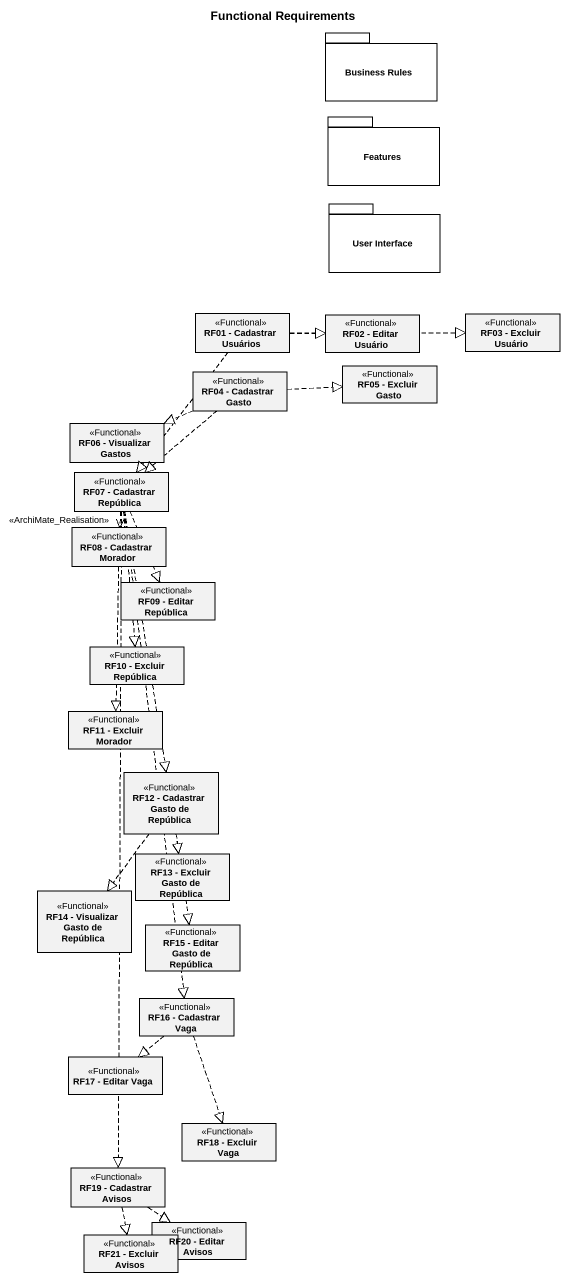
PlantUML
@startuml
title Functional Requirements
hide circle
hide empty members
package "Business Rules" as Business_Rules {
}
package Features {
}
package "User Interface" as User_Interface {
}
class "RF01 - Cadastrar Usuários" as RF01_Cadastrar_Usuários <<Functional>>
class "RF02 - Editar Usuário" as RF02_Editar_Usuário <<Functional>>
class "RF03 - Excluir Usuário" as RF03_Excluir_Usuário <<Functional>>
class "RF04 - Cadastrar Gasto" as RF04_Cadastrar_Gasto <<Functional>>
class "RF05 - Excluir Gasto" as RF05_Excluir_Gasto <<Functional>>
class "RF06 - Visualizar Gastos" as RF06_Visualizar_Gastos <<Functional>>
class "RF07 - Cadastrar República" as RF07_Cadastrar_República <<Functional>>
class "RF08 - Cadastrar Morador" as RF08_Cadastrar_Morador <<Functional>>
class "RF09 - Editar República" as RF09_Editar_República <<Functional>>
class "RF10 - Excluir República" as RF10_Excluir_República <<Functional>>
class "RF11 - Excluir Morador" as RF11_Excluir_Morador <<Functional>>
class "RF12 - Cadastrar Gasto de República" as RF12_Cadastrar_Gasto_de <<Functional>>
class "RF13 - Excluir Gasto de República" as RF13_Excluir_Gasto_de <<Functional>>
class "RF14 - Visualizar Gasto de República" as RF14_Visualizar_Gasto_de <<Functional>>
class "RF15 - Editar Gasto de República" as RF15_Editar_Gasto_de <<Functional>>
class "RF16 - Cadastrar Vaga" as RF16_Cadastrar_Vaga <<Functional>>
class "RF17 - Editar Vaga" as RF17_Editar_Vaga <<Functional>>
class "RF18 - Excluir Vaga" as RF18_Excluir_Vaga <<Functional>>
class "RF19 - Cadastrar Avisos" as RF19_Cadastrar_Avisos <<Functional>>
class "RF21 - Excluir Avisos" as RF21_Excluir_Avisos <<Functional>>
class "RF20 - Editar Avisos" as RF20_Editar_Avisos <<Functional>>
RF01_Cadastrar_Usuários .right.|> RF02_Editar_Usuário
RF01_Cadastrar_Usuários .right.|> RF03_Excluir_Usuário
RF01_Cadastrar_Usuários ..|> RF07_Cadastrar_República
RF04_Cadastrar_Gasto .right.|> RF05_Excluir_Gasto
RF04_Cadastrar_Gasto .left.|> RF06_Visualizar_Gastos
RF04_Cadastrar_Gasto ..|> RF07_Cadastrar_República
RF07_Cadastrar_República ..> RF08_Cadastrar_Morador : <<ArchiMate_Realisation>>
RF07_Cadastrar_República ..|> RF09_Editar_República
RF07_Cadastrar_República ..|> RF10_Excluir_República
RF07_Cadastrar_República ..|> RF12_Cadastrar_Gasto_de
RF07_Cadastrar_República ..|> RF16_Cadastrar_Vaga
RF07_Cadastrar_República ..|> RF19_Cadastrar_Avisos
RF08_Cadastrar_Morador ..|> RF11_Excluir_Morador
RF12_Cadastrar_Gasto_de ..|> RF13_Excluir_Gasto_de
RF12_Cadastrar_Gasto_de ..|> RF14_Visualizar_Gasto_de
RF12_Cadastrar_Gasto_de ..|> RF15_Editar_Gasto_de
RF16_Cadastrar_Vaga ..|> RF17_Editar_Vaga
RF16_Cadastrar_Vaga ..|> RF18_Excluir_Vaga
RF19_Cadastrar_Avisos ..|> RF21_Excluir_Avisos
RF19_Cadastrar_Avisos ..|> RF20_Editar_Avisos
@enduml
